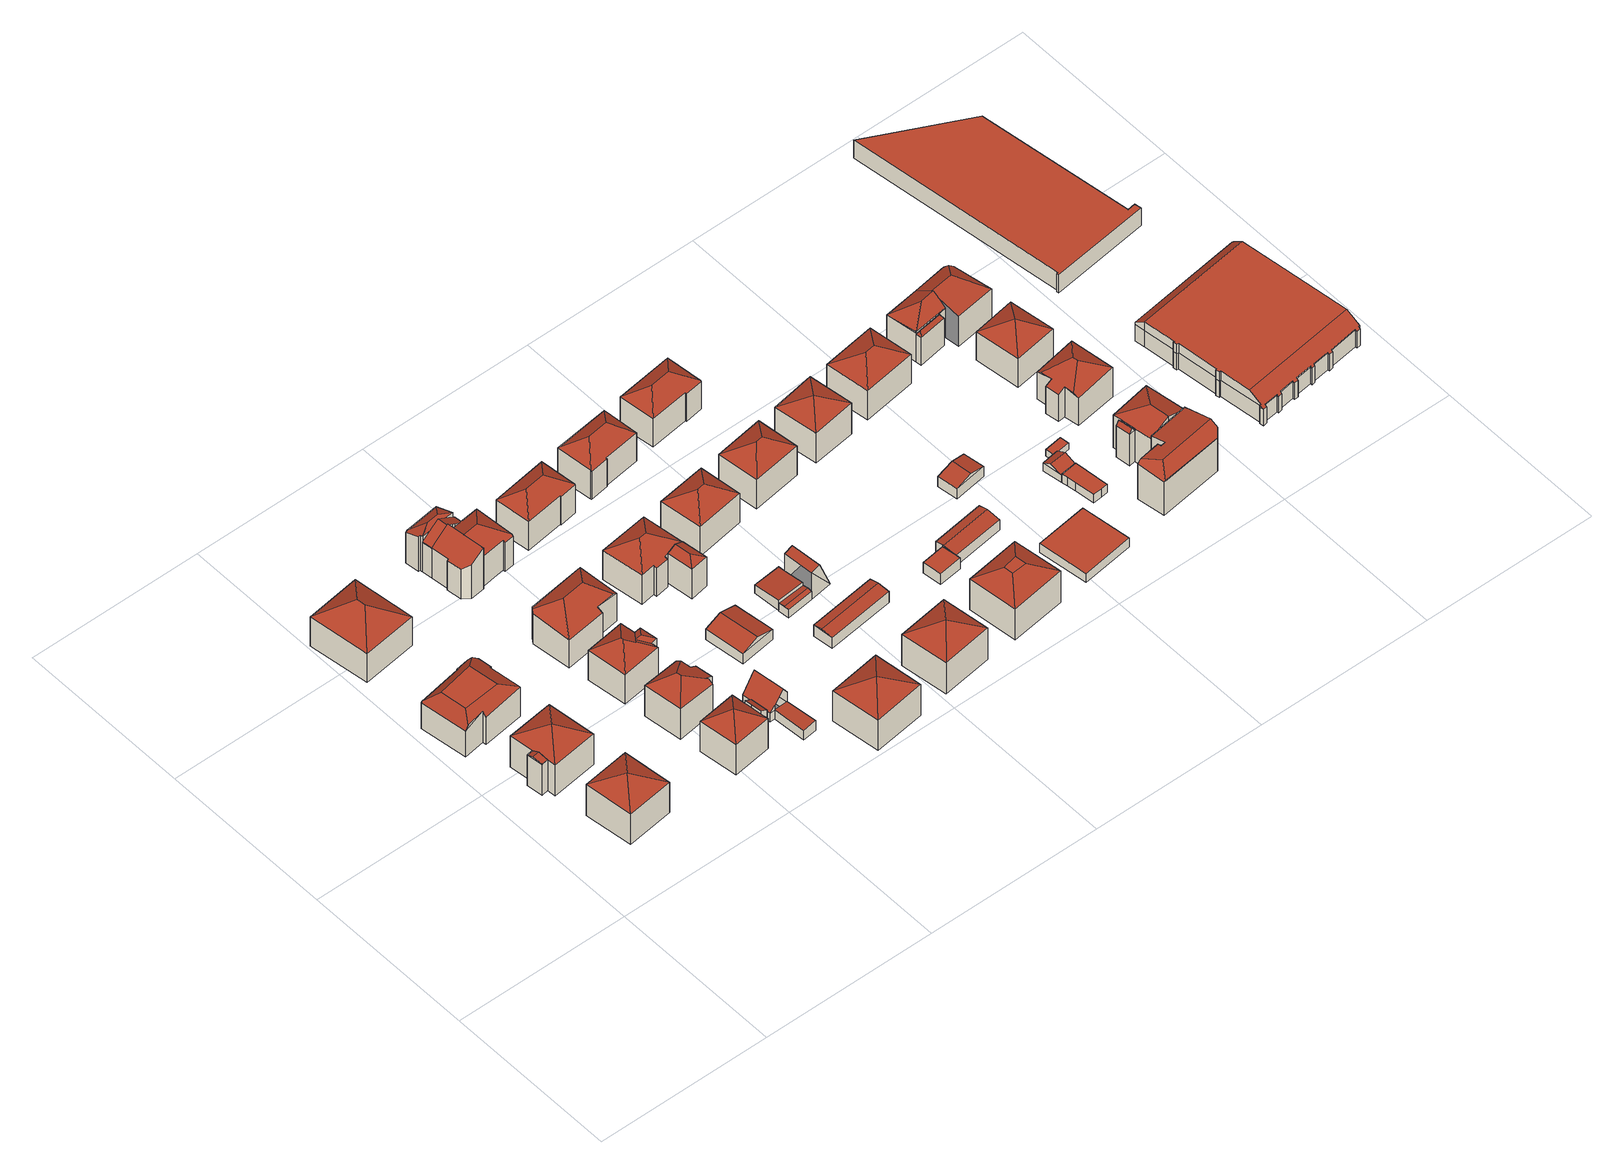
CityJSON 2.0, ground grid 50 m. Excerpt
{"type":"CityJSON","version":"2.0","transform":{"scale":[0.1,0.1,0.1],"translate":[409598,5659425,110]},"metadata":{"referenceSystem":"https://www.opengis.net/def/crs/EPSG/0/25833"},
"CityObjects":{
"building1":{"type":"Building","attributes":{"Dachtyp_tdc":"tdcTentRoof","Gemeindeschluessel":14612000,"Dachneigung":26.74,"QualitaetDacherkennung":77,"Geometrietyp2DReferenz":"3000","measuredHeight":13.71,"function":"31001_9998","roofType":"3500"},"geometry":[{"type":"Solid","lod":"2","boundaries":[[[[0,1,2,3]],[[1,4,5,2]],[[4,6,7,5]],[[0,6,8]],[[1,0,8]],[[4,1,8]],[[6,4,8]],[[7,3,2,5]],[[6,0,3,7]]]],"semantics":{"surfaces":[{"type":"WallSurface"},{"type":"RoofSurface"},{"type":"GroundSurface"}],"values":[[0,0,0,1,1,1,1,2,0]]}}]},
"building2":{"type":"Building","attributes":{"Gemeindeschluessel":14612000,"Geometrietyp2DReferenz":"3000","function":"31001_9998","roofType":"9999"},"children":["building2-1","building2-2"]},
"building2-1":{"type":"BuildingPart","attributes":{"Dachtyp_tdc":"tdcGableRoof","Dachneigung":14.19,"QualitaetDacherkennung":41,"Geometrietyp2DReferenz":"3000","measuredHeight":11.18,"roofType":"3100"},"parents":["building2"],"geometry":[{"type":"MultiSurface","lod":"2","boundaries":[[[9,10,11,12]],[[10,13,14,11]],[[9,12,15,16]],[[17,18,19,20]],[[10,19,18,13]],[[9,20,19,10]],[[16,17,20,9]],[[13,18,17,16]],[[12,11,14,15]]],"semantics":{"surfaces":[{"type":"WallSurface"},{"type":"RoofSurface"},{"type":"GroundSurface"}],"values":[0,0,0,1,1,0,0,0,2]}}]},
"building2-2":{"type":"BuildingPart","attributes":{"Dachtyp_tdc":"tdcTentRoof","Dachneigung":27.07,"QualitaetDacherkennung":81,"Geometrietyp2DReferenz":"3000","measuredHeight":13.91,"roofType":"3500"},"parents":["building2"],"geometry":[{"type":"MultiSurface","lod":"2","boundaries":[[[13,21,22,14]],[[21,23,24,22]],[[23,25,26,24]],[[25,27,28,26]],[[27,16,15,28]],[[23,21,29]],[[25,23,29]],[[27,25,29]],[[21,13,16,27,29]],[[14,22,24,26,28,15]]],"semantics":{"surfaces":[{"type":"WallSurface"},{"type":"RoofSurface"},{"type":"GroundSurface"}],"values":[0,0,0,0,0,1,1,1,1,2]}}]},
"building3":{"type":"Building","attributes":{"Dachtyp_tdc":"tdcFreeFormRoof","Gemeindeschluessel":14612000,"Dachneigung":0.162,"QualitaetDacherkennung":48,"Geometrietyp2DReferenz":"3000","measuredHeight":12.8,"function":"31001_9998","roofType":"5000"},"geometry":[{"type":"Solid","lod":"2","boundaries":[[[[30,31,32,33]],[[31,34,35,32]],[[34,36,37,35]],[[36,38,39,37]],[[38,40,41,39]],[[40,42,43,41]],[[42,44,45,43]],[[44,46,47,45]],[[46,48,49,47]],[[48,50,51,49]],[[50,30,33,51]],[[30,50,48,52,53,54,55]],[[31,55,54,56,57,36,34]],[[57,56,58,59,40,38]],[[56,54,53,58]],[[38,36,57]],[[42,40,59]],[[31,30,55]],[[48,46,52]],[[33,32,35,37,39,41,43,45,47,49,51]],[[53,52,46,44,42,59,58]]]],"semantics":{"surfaces":[{"type":"WallSurface"},{"type":"RoofSurface"},{"type":"GroundSurface"}],"values":[[0,0,0,0,0,0,0,0,0,0,0,1,1,1,1,0,0,0,0,2,1]]}}]},
"building4":{"type":"Building","attributes":{"Dachtyp_tdc":"tdcHipRoof","Gemeindeschluessel":14612000,"Dachneigung":30.36,"QualitaetDacherkennung":72,"Geometrietyp2DReferenz":"3000","measuredHeight":14.37,"function":"31001_9998","roofType":"3200"},"geometry":[{"type":"Solid","lod":"2","boundaries":[[[[60,61,62,63]],[[61,64,65,62]],[[64,66,67,65]],[[66,60,63,67]],[[64,61,68]],[[60,66,69]],[[61,60,69,68]],[[66,64,68,69]],[[63,62,65,67]]]],"semantics":{"surfaces":[{"type":"WallSurface"},{"type":"RoofSurface"},{"type":"GroundSurface"}],"values":[[0,0,0,0,1,1,1,1,2]]}}]},
"building5":{"type":"Building","attributes":{"Gemeindeschluessel":14612000,"Geometrietyp2DReferenz":"3000","function":"31001_9998","roofType":"9999"},"children":["building5-1","building5-2"]},
"building5-1":{"type":"BuildingPart","attributes":{"Dachtyp_tdc":"tdcTentRoof","Dachneigung":33.98,"QualitaetDacherkennung":80,"Geometrietyp2DReferenz":"3000","measuredHeight":13.82,"roofType":"3500"},"parents":["building5"],"geometry":[{"type":"MultiSurface","lod":"2","boundaries":[[[70,71,72,73]],[[71,74,75,72]],[[74,76,77,75]],[[76,78,79,77]],[[78,80,81,79]],[[74,71,82]],[[76,74,82]],[[78,76,82]],[[71,70,80,78,82]],[[73,72,75,77,79,81]]],"semantics":{"surfaces":[{"type":"WallSurface"},{"type":"RoofSurface"},{"type":"GroundSurface"}],"values":[0,0,0,0,0,1,1,1,1,2]}}]},
"building5-2":{"type":"BuildingPart","attributes":{"Dachtyp_tdc":"tdcPolyFlatRoof","Dachneigung":30.7,"QualitaetDacherkennung":37,"Geometrietyp2DReferenz":"3000","measuredHeight":11.22,"roofType":"2100"},"parents":["building5"],"geometry":[{"type":"MultiSurface","lod":"2","boundaries":[[[83,81,80]],[[83,84,85,81]],[[84,86,87,85]],[[86,88,70,73,87]],[[88,86,84,83]],[[81,85,87,73]]],"semantics":{"surfaces":[{"type":"WallSurface"},{"type":"RoofSurface"},{"type":"GroundSurface"}],"values":[0,0,0,0,1,2]}}]},
"building6":{"type":"Building","attributes":{"Dachtyp_tdc":"tdcFreeFormRoof","Gemeindeschluessel":14612000,"Dachneigung":29.67,"QualitaetDacherkennung":61,"Geometrietyp2DReferenz":"3000","measuredHeight":13.66,"function":"31001_9998","roofType":"5000"},"geometry":[{"type":"Solid","lod":"2","boundaries":[[[[89,90,91,92]],[[90,93,94,91]],[[93,95,96,94]],[[95,97,98,96]],[[97,99,100,98]],[[99,101,102,100]],[[101,103,104,102]],[[103,89,92,104]],[[105,106,90,89]],[[101,107,108,103]],[[108,105,89,103]],[[108,107,99,97,95,93,106,105]],[[93,90,106]],[[101,99,107]],[[92,91,94,96,98,100,102,104]]]],"semantics":{"surfaces":[{"type":"WallSurface"},{"type":"RoofSurface"},{"type":"GroundSurface"}],"values":[[0,0,0,0,0,0,0,0,1,1,1,1,0,0,2]]}}]},
"building7":{"type":"Building","attributes":{"Dachtyp_tdc":"tdcFreeFormRoof","Gemeindeschluessel":14612000,"Dachneigung":30.35,"QualitaetDacherkennung":67,"Geometrietyp2DReferenz":"3000","measuredHeight":13.18,"function":"31001_9998","roofType":"5000"},"geometry":[{"type":"Solid","lod":"2","boundaries":[[[[109,110,111,112]],[[110,113,114,111]],[[113,115,116,114]],[[115,117,118,116]],[[117,119,120,118]],[[119,121,122,120]],[[121,123,124,122]],[[123,109,112,124]],[[125,126,123,121]],[[127,125,121,119]],[[127,119,117]],[[128,126,125,127,117,115]],[[129,130,128,115,113]],[[129,113,110]],[[130,129,110,109]],[[126,128,130,109,123]],[[112,111,114,116,118,120,122,124]]]],"semantics":{"surfaces":[{"type":"WallSurface"},{"type":"RoofSurface"},{"type":"GroundSurface"}],"values":[[0,0,0,0,0,0,0,0,1,1,1,1,1,1,1,1,2]]}}]},
"building8":{"type":"Building","attributes":{"Dachtyp_tdc":"tdcFreeFormRoof","Gemeindeschluessel":14612000,"Dachneigung":30.47,"QualitaetDacherkennung":54,"Geometrietyp2DReferenz":"3000","measuredHeight":13.48,"function":"31001_9998","roofType":"5000"},"geometry":[{"type":"Solid","lod":"2","boundaries":[[[[131,132,133,134]],[[132,135,136,133]],[[135,137,138,136]],[[137,139,140,138]],[[139,141,142,140]],[[141,143,144,142]],[[143,131,134,144]],[[137,145,146,139]],[[147,131,143,148]],[[145,137,135,132,147,148]],[[145,148,143,141,146]],[[132,131,147]],[[141,139,146]],[[134,133,136,138,140,142,144]]]],"semantics":{"surfaces":[{"type":"WallSurface"},{"type":"RoofSurface"},{"type":"GroundSurface"}],"values":[[0,0,0,0,0,0,0,1,1,1,1,0,0,2]]}}]},
"building9":{"type":"Building","attributes":{"Gemeindeschluessel":14612000,"Geometrietyp2DReferenz":"3000","function":"31001_9998","roofType":"9999"},"children":["building9-1","building9-2"]},
"building9-1":{"type":"BuildingPart","attributes":{"Dachtyp_tdc":"tdcPolyFlatRoof","Dachneigung":3.62,"QualitaetDacherkennung":71,"Geometrietyp2DReferenz":"3000","measuredHeight":3.32,"roofType":"2100"},"parents":["building9"],"geometry":[{"type":"MultiSurface","lod":"2","boundaries":[[[149,150,151,152]],[[150,153,154,155,151]],[[156,149,152,157,158]],[[156,153,150,149]],[[152,151,155,157]]],"semantics":{"surfaces":[{"type":"WallSurface"},{"type":"RoofSurface"},{"type":"GroundSurface"}],"values":[0,0,0,1,2]}}]},
"building9-2":{"type":"BuildingPart","attributes":{"Dachtyp_tdc":"tdcGableRoof","Dachneigung":55.3,"QualitaetDacherkennung":4,"Geometrietyp2DReferenz":"3000","measuredHeight":8.39,"roofType":"3100"},"parents":["building9"],"geometry":[{"type":"MultiSurface","lod":"2","boundaries":[[[154,159,160,155]],[[159,161,162,160]],[[161,163,164,162]],[[163,158,157,164]],[[165,166,167,168]],[[159,169,167,166,161]],[[154,153,169,159]],[[163,165,168,156,158]],[[161,166,165,163]],[[157,155,160,162,164]]],"semantics":{"surfaces":[{"type":"WallSurface"},{"type":"RoofSurface"},{"type":"GroundSurface"}],"values":[0,0,0,0,1,1,0,0,0,2]}}]},
"building10":{"type":"Building","attributes":{"Gemeindeschluessel":14612000,"Geometrietyp2DReferenz":"3000","function":"31001_9998","roofType":"9999"},"children":["building10-1","building10-2","building10-3","building10-4"]},
"building10-1":{"type":"BuildingPart","attributes":{"Dachtyp_tdc":"tdcGableRoof","Dachneigung":34.04,"QualitaetDacherkennung":73,"Geometrietyp2DReferenz":"3000","measuredHeight":13.75,"roofType":"3100"},"parents":["building10"],"geometry":[{"type":"MultiSurface","lod":"2","boundaries":[[[170,171,172,173]],[[171,174,175,172]],[[176,177,178,179]],[[180,181,182,183,184,185]],[[171,186,187,183,182,188,189,190,174]],[[170,186,171]],[[176,180,185,177]],[[178,173,172,175,191,179]]],"semantics":{"surfaces":[{"type":"WallSurface"},{"type":"RoofSurface"},{"type":"GroundSurface"}],"values":[0,0,0,1,1,0,0,2]}}]},
"building10-2":{"type":"BuildingPart","attributes":{"Dachtyp_tdc":"tdcHipAndGableRoof","Dachneigung":33.26,"QualitaetDacherkennung":66,"Geometrietyp2DReferenz":"3000","measuredHeight":13.72,"roofType":"5000"},"parents":["building10"],"geometry":[{"type":"MultiSurface","lod":"2","boundaries":[[[192,193,194,195]],[[196,197,198,175,174]],[[197,199,200,198]],[[199,201,202,200]],[[201,203,204,202]],[[203,192,195,204]],[[199,197,205]],[[197,196,190,206,207,205]],[[207,193,192,203,201,199,205]],[[195,194,208,191,175,198,200,202,204]]],"semantics":{"surfaces":[{"type":"WallSurface"},{"type":"RoofSurface"},{"type":"GroundSurface"}],"values":[0,0,0,0,0,0,1,1,1,2]}}]},
"building10-3":{"type":"BuildingPart","attributes":{"Dachtyp_tdc":"tdcPolyFlatRoof","Dachneigung":32.92,"QualitaetDacherkennung":59,"Geometrietyp2DReferenz":"3000","measuredHeight":13.79,"roofType":"2100"},"parents":["building10"],"geometry":[{"type":"MultiSurface","lod":"2","boundaries":[[[209,210,211,212]],[[210,213,180,176,179,211]],[[214,215,216,194,193]],[[215,217,218,216]],[[217,219,220,218]],[[219,209,212,220]],[[219,217,215,214,221,188,181,213,210,209]],[[212,211,179,191,208,194,216,218,220]]],"semantics":{"surfaces":[{"type":"WallSurface"},{"type":"RoofSurface"},{"type":"GroundSurface"}],"values":[0,0,0,0,0,0,1,2]}}]},
"building10-4":{"type":"BuildingPart","attributes":{"Dachtyp_tdc":"tdcHipRoof","Dachneigung":34,"QualitaetDacherkennung":39,"Geometrietyp2DReferenz":"3000","measuredHeight":12.59,"roofType":"3200"},"parents":["building10"],"geometry":[{"type":"MultiSurface","lod":"2","boundaries":[[[222,223,224,178,177,185]],[[223,225,226,224]],[[225,227,228,226]],[[227,229,230,228]],[[229,231,232,230]],[[231,233,186,170,173,232]],[[233,231,234]],[[229,227,225,223,222,235]],[[231,229,235,234]],[[222,184,187,233,234,235]],[[173,178,224,226,228,230,232]]],"semantics":{"surfaces":[{"type":"WallSurface"},{"type":"RoofSurface"},{"type":"GroundSurface"}],"values":[0,0,0,0,0,0,1,1,1,1,2]}}]},
"building11":{"type":"Building","attributes":{"Dachtyp_tdc":"tdcTentRoof","Gemeindeschluessel":14612000,"Dachneigung":28.07,"QualitaetDacherkennung":79,"Geometrietyp2DReferenz":"3000","measuredHeight":14.06,"function":"31001_9998","roofType":"3500"},"geometry":[{"type":"Solid","lod":"2","boundaries":[[[[236,237,238,239]],[[237,240,241,238]],[[240,242,243,241]],[[242,236,239,243]],[[237,236,244]],[[240,237,244]],[[242,240,244]],[[236,242,244]],[[239,238,241,243]]]],"semantics":{"surfaces":[{"type":"WallSurface"},{"type":"RoofSurface"},{"type":"GroundSurface"}],"values":[[0,0,0,0,1,1,1,1,2]]}}]},
"building12":{"type":"Building","attributes":{"Dachtyp_tdc":"tdcGableRoof","Gemeindeschluessel":14612000,"Dachneigung":18,"QualitaetDacherkennung":91,"Geometrietyp2DReferenz":"3000","measuredHeight":5.19,"function":"31001_9998","roofType":"3100"},"geometry":[{"type":"Solid","lod":"2","boundaries":[[[[245,246,247,248]],[[246,249,250,247]],[[249,251,252,250]],[[251,245,248,252]],[[249,246,253]],[[245,251,254]],[[246,245,254,253]],[[251,249,253,254]],[[248,247,250,252]]]],"semantics":{"surfaces":[{"type":"WallSurface"},{"type":"RoofSurface"},{"type":"GroundSurface"}],"values":[[0,0,0,0,0,0,1,1,2]]}}]},
"building13":{"type":"Building","attributes":{"Gemeindeschluessel":14612000,"Geometrietyp2DReferenz":"3000","function":"31001_9998","roofType":"9999"},"children":["building13-1","building13-2"]},
"building13-1":{"type":"BuildingPart","attributes":{"Dachtyp_tdc":"tdcHipRoof","Dachneigung":28.99,"QualitaetDacherkennung":71,"Geometrietyp2DReferenz":"3000","measuredHeight":13.11,"roofType":"3200"},"parents":["building13"],"geometry":[{"type":"MultiSurface","lod":"2","boundaries":[[[255,256,257,258]],[[256,259,260,257]],[[259,261,262,260]],[[261,263,264,262]],[[263,265,266,264]],[[265,267,268,266]],[[269,270,271,272]],[[270,255,258,271]],[[267,265,273]],[[263,261,274]],[[265,263,274,273]],[[261,259,256,255,270,269,267,273,274]],[[258,257,260,262,264,266,268,272,271]]],"semantics":{"surfaces":[{"type":"WallSurface"},{"type":"RoofSurface"},{"type":"GroundSurface"}],"values":[0,0,0,0,0,0,0,0,1,1,1,1,2]}}]},
"building13-2":{"type":"BuildingPart","attributes":{"Dachtyp_tdc":"tdcHipAndGableRoof","Dachneigung":27.39,"QualitaetDacherkennung":63,"Geometrietyp2DReferenz":"3000","measuredHeight":11.21,"roofType":"5000"},"parents":["building13"],"geometry":[{"type":"MultiSurface","lod":"2","boundaries":[[[275,276,277,268,267]],[[276,278,279,277]],[[278,280,269,272,279]],[[278,276,281]],[[275,280,282]],[[276,275,282,281]],[[280,278,281,282]],[[268,277,279,272]]],"semantics":{"surfaces":[{"type":"WallSurface"},{"type":"RoofSurface"},{"type":"GroundSurface"}],"values":[0,0,0,1,0,1,1,2]}}]},
"building14":{"type":"Building","attributes":{"Dachtyp_tdc":"tdcHipRoof","Gemeindeschluessel":14612000,"Dachneigung":32.02,"QualitaetDacherkennung":71,"Geometrietyp2DReferenz":"3000","measuredHeight":12.88,"function":"31001_9998","roofType":"3200"},"geometry":[{"type":"Solid","lod":"2","boundaries":[[[[283,284,285,286]],[[284,287,288,285]],[[287,289,290,288]],[[289,291,292,290]],[[291,293,294,292]],[[293,295,296,294]],[[295,283,286,296]],[[291,289,297]],[[287,284,298]],[[289,287,298,297]],[[284,283,295,293,291,297,298]],[[286,285,288,290,292,294,296]]]],"semantics":{"surfaces":[{"type":"WallSurface"},{"type":"RoofSurface"},{"type":"GroundSurface"}],"values":[[0,0,0,0,0,0,0,1,1,1,1,2]]}}]},
"building15":{"type":"Building","attributes":{"Dachtyp_tdc":"tdcPolyFlatRoof","Gemeindeschluessel":14612000,"Dachneigung":4.38,"QualitaetDacherkennung":88,"Geometrietyp2DReferenz":"3000","measuredHeight":3.41,"function":"31001_9998","roofType":"2100"},"geometry":[{"type":"Solid","lod":"2","boundaries":[[[[299,300,301,302]],[[300,303,304,301]],[[303,305,306,304]],[[305,307,308,306]],[[307,299,302,308]],[[307,305,303,300,299]],[[302,301,304,306,308]]]],"semantics":{"surfaces":[{"type":"WallSurface"},{"type":"RoofSurface"},{"type":"GroundSurface"}],"values":[[0,0,0,0,0,1,2]]}}]},
"building16":{"type":"Building","attributes":{"Dachtyp_tdc":"tdcGableRoof","Gemeindeschluessel":14612000,"Dachneigung":10.79,"QualitaetDacherkennung":90,"Geometrietyp2DReferenz":"3000","measuredHeight":4.23,"function":"31001_9998","roofType":"3100"},"geometry":[{"type":"Solid","lod":"2","boundaries":[[[[309,310,311,312]],[[310,313,314,311]],[[313,315,316,314]],[[315,309,312,316]],[[313,310,317]],[[309,315,318]],[[310,309,318,317]],[[315,313,317,318]],[[312,311,314,316]]]],"semantics":{"surfaces":[{"type":"WallSurface"},{"type":"RoofSurface"},{"type":"GroundSurface"}],"values":[[0,0,0,0,0,0,1,1,2]]}}]},
"building17":{"type":"Building","attributes":{"Dachtyp_tdc":"tdcTentRoof","Gemeindeschluessel":14612000,"Dachneigung":26.27,"QualitaetDacherkennung":79,"Geometrietyp2DReferenz":"3000","measuredHeight":14.09,"function":"31001_9998","roofType":"3500"},"geometry":[{"type":"Solid","lod":"2","boundaries":[[[[319,320,321,322]],[[320,323,324,321]],[[323,325,326,324]],[[325,319,322,326]],[[320,319,327]],[[323,320,327]],[[325,323,327]],[[319,325,327]],[[322,321,324,326]]]],"semantics":{"surfaces":[{"type":"WallSurface"},{"type":"RoofSurface"},{"type":"GroundSurface"}],"values":[[0,0,0,0,1,1,1,1,2]]}}]},
"building18":{"type":"Building","attributes":{"Gemeindeschluessel":14612000,"Geometrietyp2DReferenz":"3000","function":"31001_9998","roofType":"9999"},"children":["building18-1","building18-2"]},
"building18-1":{"type":"BuildingPart","attributes":{"Dachtyp_tdc":"tdcGableRoof","Dachneigung":11.52,"QualitaetDacherkennung":41,"Geometrietyp2DReferenz":"3000","measuredHeight":3,"roofType":"3100"},"parents":["building18"],"geometry":[{"type":"MultiSurface","lod":"2","boundaries":[[[328,329,330,331]],[[329,332,333,330]],[[332,334,335,333]],[[332,329,336]],[[328,334,337]],[[329,328,337,336]],[[334,332,336,337]],[[331,330,333,335]]],"semantics":{"surfaces":[{"type":"WallSurface"},{"type":"RoofSurface"},{"type":"GroundSurface"}],"values":[0,0,0,0,0,1,1,2]}}]},
"building18-2":{"type":"BuildingPart","attributes":{"Dachtyp_tdc":"tdcGableRoof","Dachneigung":68.37,"QualitaetDacherkennung":12,"Geometrietyp2DReferenz":"3000","measuredHeight":9.46,"roofType":"3100"},"parents":["building18"],"geometry":[{"type":"MultiSurface","lod":"2","boundaries":[[[338,339,340,341]],[[339,342,343,340]],[[342,344,328,331,343]],[[339,338,345]],[[344,342,346]],[[338,344,346,345]],[[342,339,345,346]],[[331,335,341,340,343]]],"semantics":{"surfaces":[{"type":"WallSurface"},{"type":"RoofSurface"},{"type":"GroundSurface"}],"values":[0,0,0,0,0,1,1,2]}}]},
"building19":{"type":"Building","attributes":{"Dachtyp_tdc":"tdcHipRoof","Gemeindeschluessel":14612000,"Dachneigung":31.12,"QualitaetDacherkennung":69,"Geometrietyp2DReferenz":"3000","measuredHeight":13.47,"function":"31001_9998","roofType":"3200"},"geometry":[{"type":"Solid","lod":"2","boundaries":[[[[347,348,349,350]],[[348,351,352,349]],[[351,353,354,352]],[[353,347,350,354]],[[351,348,355]],[[347,353,356]],[[348,347,356,355]],[[353,351,355,356]],[[350,349,352,354]]]],"semantics":{"surfaces":[{"type":"WallSurface"},{"type":"RoofSurface"},{"type":"GroundSurface"}],"values":[[0,0,0,0,1,1,1,1,2]]}}]},
"building20":{"type":"Building","attributes":{"Dachtyp_tdc":"tdcHipRoof","Gemeindeschluessel":14612000,"Dachneigung":33.76,"QualitaetDacherkennung":71,"Geometrietyp2DReferenz":"3000","measuredHeight":12.94,"function":"31001_9998","roofType":"3200"},"geometry":[{"type":"Solid","lod":"2","boundaries":[[[[357,358,359,360]],[[358,361,362,359]],[[361,363,364,362]],[[363,365,366,364]],[[365,367,368,366]],[[367,369,370,368]],[[369,357,360,370]],[[361,358,371]],[[365,363,372]],[[358,357,369,367,365,372,371]],[[363,361,371,372]],[[360,359,362,364,366,368,370]]]],"semantics":{"surfaces":[{"type":"WallSurface"},{"type":"RoofSurface"},{"type":"GroundSurface"}],"values":[[0,0,0,0,0,0,0,1,1,1,1,2]]}}]},
"building21":{"type":"Building","attributes":{"Dachtyp_tdc":"tdcCutTentRoof","Gemeindeschluessel":14612000,"Dachneigung":25.73,"QualitaetDacherkennung":70,"Geometrietyp2DReferenz":"3000","measuredHeight":13.37,"function":"31001_9998","roofType":"9999"},"geometry":[{"type":"Solid","lod":"2","boundaries":[[[[373,374,375,376]],[[374,377,378,375]],[[377,379,380,378]],[[379,373,376,380]],[[374,373,381,382]],[[377,374,382,383]],[[379,377,383,384]],[[373,379,384,381]],[[384,383,382,381]],[[376,375,378,380]]]],"semantics":{"surfaces":[{"type":"WallSurface"},{"type":"RoofSurface"},{"type":"GroundSurface"}],"values":[[0,0,0,0,1,1,1,1,1,2]]}}]},
"building22":{"type":"Building","attributes":{"Dachtyp_tdc":"tdcPolyFlatRoof","Gemeindeschluessel":14612000,"Dachneigung":0,"QualitaetDacherkennung":75,"Geometrietyp2DReferenz":"3000","measuredHeight":3.63,"function":"31001_9998","roofType":"1000"},"geometry":[{"type":"Solid","lod":"2","boundaries":[[[[385,386,387,388]],[[386,389,390,387]],[[389,391,392,390]],[[391,393,394,392]],[[393,385,388,394]],[[393,391,389,386,385]],[[388,387,390,392,394]]]],"semantics":{"surfaces":[{"type":"WallSurface"},{"type":"RoofSurface"},{"type":"GroundSurface"}],"values":[[0,0,0,0,0,1,2]]}}]},
"building23":{"type":"Building","attributes":{"Dachtyp_tdc":"tdcHipRoof","Gemeindeschluessel":14612000,"Dachneigung":29.25,"QualitaetDacherkennung":72,"Geometrietyp2DReferenz":"3000","measuredHeight":13.23,"function":"31001_9998","roofType":"3200"},"geometry":[{"type":"Solid","lod":"2","boundaries":[[[[395,396,397,398]],[[396,399,400,397]],[[399,401,402,400]],[[401,395,398,402]],[[399,396,403]],[[395,401,404]],[[396,395,404,403]],[[401,399,403,404]],[[398,397,400,402]]]],"semantics":{"surfaces":[{"type":"WallSurface"},{"type":"RoofSurface"},{"type":"GroundSurface"}],"values":[[0,0,0,0,1,1,1,1,2]]}}]},
"building24":{"type":"Building","attributes":{"Dachtyp_tdc":"tdcHipRoof","Gemeindeschluessel":14612000,"Dachneigung":32.19,"QualitaetDacherkennung":64,"Geometrietyp2DReferenz":"3000","measuredHeight":12.71,"function":"31001_9998","roofType":"3200"},"geometry":[{"type":"Solid","lod":"2","boundaries":[[[[405,406,407,408]],[[406,409,410,407]],[[409,411,412,410]],[[411,413,414,412]],[[413,415,416,414]],[[415,417,418,416]],[[417,405,408,418]],[[413,411,419]],[[409,406,420]],[[411,409,420,419]],[[406,405,417,415,413,419,420]],[[408,407,410,412,414,416,418]]]],"semantics":{"surfaces":[{"type":"WallSurface"},{"type":"RoofSurface"},{"type":"GroundSurface"}],"values":[[0,0,0,0,0,0,0,1,1,1,1,2]]}}]},
"building25":{"type":"Building","attributes":{"Dachtyp_tdc":"tdcFreeFormRoof","Gemeindeschluessel":14612000,"Dachneigung":12.28,"QualitaetDacherkennung":65,"Geometrietyp2DReferenz":"3000","measuredHeight":4.21,"function":"31001_9998","roofType":"5000"},"geometry":[{"type":"Solid","lod":"2","boundaries":[[[[421,422,387,390]],[[422,423,424,387]],[[423,425,426,424]],[[425,427,428,426]],[[427,421,390,428]],[[429,430,425,423,422]],[[421,427,430,429]],[[422,421,429]],[[427,425,430]],[[390,387,424,426,428]]]],"semantics":{"surfaces":[{"type":"WallSurface"},{"type":"RoofSurface"},{"type":"GroundSurface"}],"values":[[0,0,0,0,0,1,1,0,0,2]]}}]},
"building26":{"type":"Building","attributes":{"Dachtyp_tdc":"tdcTentRoof","Gemeindeschluessel":14612000,"Dachneigung":28.97,"QualitaetDacherkennung":66,"Geometrietyp2DReferenz":"3000","measuredHeight":13.25,"function":"31001_9998","roofType":"3500"},"geometry":[{"type":"Solid","lod":"2","boundaries":[[[[431,432,433,434]],[[432,435,436,433]],[[435,437,438,436]],[[437,431,434,438]],[[432,431,439]],[[435,432,439]],[[437,435,439]],[[431,437,439]],[[434,433,436,438]]]],"semantics":{"surfaces":[{"type":"WallSurface"},{"type":"RoofSurface"},{"type":"GroundSurface"}],"values":[[0,0,0,0,1,1,1,1,2]]}}]},
"building27":{"type":"Building","attributes":{"Dachtyp_tdc":"tdcPolyFlatRoof","Gemeindeschluessel":14612000,"Dachneigung":0,"QualitaetDacherkennung":91,"Geometrietyp2DReferenz":"3000","measuredHeight":3,"function":"31001_9998","roofType":"1000"},"geometry":[{"type":"Solid","lod":"2","boundaries":[[[[440,441,442,443]],[[441,444,445,442]],[[444,446,447,445]],[[446,440,443,447]],[[446,444,441,440]],[[443,442,445,447]]]],"semantics":{"surfaces":[{"type":"WallSurface"},{"type":"RoofSurface"},{"type":"GroundSurface"}],"values":[[0,0,0,0,1,2]]}}]},
"building28":{"type":"Building","attributes":{"Dachtyp_tdc":"tdcGableRoof","Gemeindeschluessel":14612000,"Dachneigung":13.58,"QualitaetDacherkennung":87,"Geometrietyp2DReferenz":"3000","measuredHeight":4.54,"function":"31001_9998","roofType":"3100"},"geometry":[{"type":"Solid","lod":"2","boundaries":[[[[448,449,450,451]],[[449,452,453,450]],[[452,454,455,453]],[[454,448,451,455]],[[452,449,456]],[[448,454,457]],[[449,448,457,456]],[[454,452,456,457]],[[451,450,453,455]]]],"semantics":{"surfaces":[{"type":"WallSurface"},{"type":"RoofSurface"},{"type":"GroundSurface"}],"values":[[0,0,0,0,0,0,1,1,2]]}}]},
"building29":{"type":"Building","attributes":{"Dachtyp_tdc":"tdcHipRoof","Gemeindeschluessel":14612000,"Dachneigung":26.56,"QualitaetDacherkennung":75,"Geometrietyp2DReferenz":"3000","measuredHeight":12.94,"function":"31001_9998","roofType":"3200"},"geometry":[{"type":"Solid","lod":"2","boundaries":[[[[458,459,460,461]],[[459,462,463,460]],[[462,464,465,463]],[[464,458,461,465]],[[462,459,466]],[[458,464,467]],[[459,458,467,466]],[[464,462,466,467]],[[461,460,463,465]]]],"semantics":{"surfaces":[{"type":"WallSurface"},{"type":"RoofSurface"},{"type":"GroundSurface"}],"values":[[0,0,0,0,1,1,1,1,2]]}}]},
"building30":{"type":"Building","attributes":{"Dachtyp_tdc":"tdcPolyFlatRoof","Gemeindeschluessel":14612000,"Dachneigung":0,"QualitaetDacherkennung":49,"Geometrietyp2DReferenz":"3000","measuredHeight":2.85,"function":"31001_9998","roofType":"1000"},"geometry":[{"type":"Solid","lod":"2","boundaries":[[[[468,469,470,471]],[[469,472,473,470]],[[472,474,475,473]],[[474,476,477,475]],[[476,478,479,477]],[[478,480,481,479]],[[480,468,471,481]],[[480,478,476,474,472,469,468]],[[471,470,473,475,477,479,481]]]],"semantics":{"surfaces":[{"type":"WallSurface"},{"type":"RoofSurface"},{"type":"GroundSurface"}],"values":[[0,0,0,0,0,0,0,1,2]]}}]},
"building31":{"type":"Building","attributes":{"Dachtyp_tdc":"tdcFreeFormRoof","Gemeindeschluessel":14612000,"Dachneigung":26.36,"QualitaetDacherkennung":85,"Geometrietyp2DReferenz":"3000","measuredHeight":3.93,"function":"31001_9998","roofType":"5000"},"geometry":[{"type":"Solid","lod":"2","boundaries":[[[[482,483,484,475]],[[483,485,486,484]],[[485,487,488,486]],[[487,489,477,488]],[[489,482,475,477]],[[490,487,485,483,491]],[[482,489,490,491]],[[483,482,491]],[[489,487,490]],[[475,484,486,488,477]]]],"semantics":{"surfaces":[{"type":"WallSurface"},{"type":"RoofSurface"},{"type":"GroundSurface"}],"values":[[0,0,0,0,0,1,1,0,0,2]]}}]},
"building32":{"type":"Building","attributes":{"Dachtyp_tdc":"tdcPolyFlatRoof","Gemeindeschluessel":14612000,"Dachneigung":0,"QualitaetDacherkennung":76,"Geometrietyp2DReferenz":"3000","measuredHeight":2.05,"function":"31001_9998","roofType":"1000"},"geometry":[{"type":"Solid","lod":"2","boundaries":[[[[492,493,494,495]],[[493,496,497,494]],[[496,498,499,497]],[[498,500,501,499]],[[500,492,495,501]],[[500,498,496,493,492]],[[495,494,497,499,501]]]],"semantics":{"surfaces":[{"type":"WallSurface"},{"type":"RoofSurface"},{"type":"GroundSurface"}],"values":[[0,0,0,0,0,1,2]]}}]},
"building33":{"type":"Building","attributes":{"Dachtyp_tdc":"tdcFreeFormRoof","Gemeindeschluessel":14612000,"Dachneigung":10.75,"QualitaetDacherkennung":34,"Geometrietyp2DReferenz":"3000","measuredHeight":13.48,"function":"31001_9998","roofType":"5000"},"geometry":[{"type":"Solid","lod":"2","boundaries":[[[[502,503,504,505]],[[503,506,507,504]],[[506,508,509,507]],[[508,510,511,509]],[[510,512,513,511]],[[512,514,515,513]],[[514,516,517,515]],[[516,518,519,517]],[[518,502,505,519]],[[520,521,522,502,518]],[[516,514,523,521,520]],[[512,510,508,506,503,522,521,523]],[[503,502,522]],[[518,516,520]],[[514,512,523]],[[505,504,507,509,511,513,515,517,519]]]],"semantics":{"surfaces":[{"type":"WallSurface"},{"type":"RoofSurface"},{"type":"GroundSurface"}],"values":[[0,0,0,0,0,0,0,0,0,1,1,1,0,0,0,2]]}}]},
"building34":{"type":"Building","attributes":{"Gemeindeschluessel":14612000,"Geometrietyp2DReferenz":"3000","function":"31001_9998","roofType":"9999"},"children":["building34-1","building34-2"]},
"building34-1":{"type":"BuildingPart","attributes":{"Dachtyp_tdc":"tdcHipAndGableRoof","Dachneigung":24.32,"QualitaetDacherkennung":78,"Geometrietyp2DReferenz":"3000","measuredHeight":13.76,"roofType":"5000"},"parents":["building34"],"geometry":[{"type":"MultiSurface","lod":"2","boundaries":[[[524,525,526,527,511]],[[528,529,530,531,532]],[[529,533,534,530]],[[533,535,536,534]],[[535,537,513,536]],[[537,538,539,513]],[[538,524,511,539]],[[535,533,540]],[[533,529,528,541,525,524,538,540]],[[538,537,535,540]],[[511,527,542,531,530,534,536,513,539]]],"semantics":{"surfaces":[{"type":"WallSurface"},{"type":"RoofSurface"},{"type":"GroundSurface"}],"values":[0,0,0,0,0,0,0,1,1,1,2]}}]},
"building34-2":{"type":"BuildingPart","attributes":{"Dachtyp_tdc":"tdcFreeFormRoof","Dachneigung":54.7,"QualitaetDacherkennung":34,"Geometrietyp2DReferenz":"3000","measuredHeight":11.93,"roofType":"5000"},"parents":["building34"],"geometry":[{"type":"MultiSurface","lod":"2","boundaries":[[[526,543,544,527]],[[543,545,546,544]],[[545,532,531,546]],[[547,545,543,548]],[[548,549,550,532,547]],[[526,549,548,543]],[[550,549,526]],[[545,547,532]],[[542,527,544,546,531]]],"semantics":{"surfaces":[{"type":"WallSurface"},{"type":"RoofSurface"},{"type":"GroundSurface"}],"values":[0,0,0,1,1,0,0,0,2]}}]},
"building35":{"type":"Building","attributes":{"Dachtyp_tdc":"tdcFreeFormRoof","Gemeindeschluessel":14612000,"Dachneigung":25.31,"QualitaetDacherkennung":59,"Geometrietyp2DReferenz":"3000","measuredHeight":12.96,"function":"31001_9998","roofType":"5000"},"geometry":[{"type":"Solid","lod":"2","boundaries":[[[[551,552,553,554]],[[552,555,556,553]],[[555,557,558,556]],[[557,559,560,558]],[[559,561,562,560]],[[561,563,564,562]],[[563,565,566,564]],[[565,551,554,566]],[[561,559,567,568]],[[569,570,557,555]],[[567,559,557,570]],[[563,568,567,570,569,552,551,565]],[[563,561,568]],[[555,552,569]],[[554,553,556,558,560,562,564,566]]]],"semantics":{"surfaces":[{"type":"WallSurface"},{"type":"RoofSurface"},{"type":"GroundSurface"}],"values":[[0,0,0,0,0,0,0,0,1,1,1,1,0,0,2]]}}]},
"building36":{"type":"Building","attributes":{"Gemeindeschluessel":14612000,"Geometrietyp2DReferenz":"3000","function":"31001_9998","roofType":"9999"},"children":["building36-1","building36-2","building36-3"]},
"building36-1":{"type":"BuildingPart","attributes":{"Dachtyp_tdc":"tdcFreeFormRoof","Dachneigung":61.54,"QualitaetDacherkennung":19,"Geometrietyp2DReferenz":"3000","measuredHeight":10.68,"roofType":"5000"},"parents":["building36"],"geometry":[{"type":"MultiSurface","lod":"2","boundaries":[[[571,572,573,574]],[[572,575,576,573]],[[575,577,578,576]],[[579,577,575]],[[580,579,575,572]],[[580,572,571]],[[579,580,571,577]],[[574,573,576,578]]],"semantics":{"surfaces":[{"type":"WallSurface"},{"type":"RoofSurface"},{"type":"GroundSurface"}],"values":[0,0,0,1,1,1,1,2]}}]},
"building36-2":{"type":"BuildingPart","attributes":{"Dachtyp_tdc":"tdcFreeFormRoof","Dachneigung":16.4,"QualitaetDacherkennung":46,"Geometrietyp2DReferenz":"3000","measuredHeight":12.58,"roofType":"5000"},"parents":["building36"],"geometry":[{"type":"MultiSurface","lod":"2","boundaries":[[[581,582,583,584]],[[581,585,586,582]],[[585,587,588,586]],[[587,589,590,588]],[[587,585,591,592]],[[592,591,581,584,593,594]],[[589,587,592,594,595]],[[585,581,591]],[[583,582,586,588,590,596]]],"semantics":{"surfaces":[{"type":"WallSurface"},{"type":"RoofSurface"},{"type":"GroundSurface"}],"values":[0,0,0,0,1,1,1,0,2]}}]},
"building36-3":{"type":"BuildingPart","attributes":{"Dachtyp_tdc":"tdcHipAndGableRoof","Dachneigung":33.84,"QualitaetDacherkennung":55,"Geometrietyp2DReferenz":"3000","measuredHeight":13.22,"roofType":"5000"},"parents":["building36"],"geometry":[{"type":"MultiSurface","lod":"2","boundaries":[[[597,598,599,578,577]],[[598,584,583,599]],[[600,601,571,574,596]],[[598,602,603]],[[602,604,605,595,606,603]],[[584,598,603,606,593,607]],[[600,608,605,604,601]],[[601,604,602,597]],[[597,602,598]],[[574,578,599,583,596]]],"semantics":{"surfaces":[{"type":"WallSurface"},{"type":"RoofSurface"},{"type":"GroundSurface"}],"values":[0,0,0,1,1,1,0,0,0,2]}}]},
"building37":{"type":"Building","attributes":{"Dachtyp_tdc":"tdcTentRoof","Gemeindeschluessel":14612000,"Dachneigung":32.2,"QualitaetDacherkennung":67,"Geometrietyp2DReferenz":"3000","measuredHeight":13.35,"function":"31001_9998","roofType":"3500"},"geometry":[{"type":"Solid","lod":"2","boundaries":[[[[609,610,611,612]],[[610,613,614,611]],[[613,615,616,614]],[[615,609,612,616]],[[610,609,617]],[[613,610,617]],[[615,613,617]],[[609,615,617]],[[612,611,614,616]]]],"semantics":{"surfaces":[{"type":"WallSurface"},{"type":"RoofSurface"},{"type":"GroundSurface"}],"values":[[0,0,0,0,1,1,1,1,2]]}}]},
"building38":{"type":"Building","attributes":{"name":"Straßenbahnhof Mickten","Dachtyp_tdc":"tdcFreeFormRoof","Gemeindeschluessel":14612000,"Dachneigung":0.126,"QualitaetDacherkennung":39,"Geometrietyp2DReferenz":"3000","measuredHeight":8.63,"function":"31001_2052","roofType":"5000"},"geometry":[{"type":"Solid","lod":"2","boundaries":[[[[618,619,620,621]],[[619,622,623,620]],[[622,624,625,623]],[[624,626,627,625]],[[626,628,629,627]],[[628,630,631,629]],[[630,632,633,631]],[[632,634,635,633]],[[634,636,637,635]],[[636,638,639,637]],[[638,640,641,639]],[[640,642,643,641]],[[642,644,645,643]],[[644,646,647,645]],[[646,648,649,647]],[[648,650,651,649]],[[650,652,653,651]],[[652,654,655,653]],[[654,656,657,655]],[[656,658,659,657]],[[658,660,661,659]],[[660,662,663,661]],[[662,664,665,663]],[[664,666,667,665]],[[666,668,669,667]],[[668,670,671,669]],[[670,672,673,671]],[[672,674,675,673]],[[674,676,677,675]],[[676,678,679,677]],[[678,680,681,679]],[[680,682,683,681]],[[684,646,644,685,686,638,636,687,688,630,628,689,690,622,619,691,692,693,694,695,696,697,698,699,700,654,652,701]],[[702,703,704,705,706,707]],[[708,709,710,711,698,697,702,707,712,713,714,715]],[[668,715,714,670]],[[666,708,715,668]],[[670,714,713,672]],[[672,713,712,674]],[[674,712,707,676]],[[660,711,710,662]],[[658,699,698,711,660]],[[662,710,709,664]],[[664,709,708,666]],[[682,716,717,683]],[[716,718,719,717]],[[718,720,721,719]],[[720,722,723,721]],[[722,724,725,723]],[[724,694,726,725]],[[694,693,727,726]],[[693,728,729,727]],[[728,618,621,729]],[[682,704,703,716]],[[676,707,706,678]],[[678,706,705,680]],[[680,705,704,682]],[[716,703,702,718]],[[718,702,697,720]],[[650,701,652]],[[720,697,696,722]],[[648,684,701,650]],[[656,700,699,658]],[[654,700,656]],[[722,696,695,724]],[[724,695,694]],[[693,692,728]],[[728,692,691,618]],[[618,691,619]],[[622,690,624]],[[624,690,689,626]],[[626,689,628]],[[630,688,632]],[[632,688,687,634]],[[634,687,636]],[[638,686,640]],[[640,686,685,642]],[[642,685,644]],[[646,684,648]],[[683,717,719,721,723,725,726,727,729,621,620,623,625,627,629,631,633,635,637,639,641,643,645,647,649,651,653,655,657,659,661,663,665,667,669,671,673,675,677,679,681]]]],"semantics":{"surfaces":[{"type":"WallSurface"},{"type":"RoofSurface"},{"type":"GroundSurface"}],"values":[[0,0,0,0,0,0,0,0,0,0,0,0,0,0,0,0,0,0,0,0,0,0,0,0,0,0,0,0,0,0,0,0,1,1,1,0,0,0,0,0,0,0,0,0,0,0,0,0,0,0,0,0,0,0,0,0,0,0,0,0,0,0,0,0,0,0,0,0,0,0,0,0,0,0,0,0,0,0,0,2]]}}]},
"building39":{"type":"Building","attributes":{"name":"Straßenbahnhof Mickten","Dachtyp_tdc":"tdcPolyFlatRoof","Gemeindeschluessel":14612000,"Dachneigung":0,"QualitaetDacherkennung":54,"Geometrietyp2DReferenz":"3000","measuredHeight":6.09,"function":"31001_2052","roofType":"1000"},"geometry":[{"type":"Solid","lod":"2","boundaries":[[[[730,731,732,733]],[[731,734,735,732]],[[734,736,737,735]],[[736,738,739,737]],[[738,740,741,739]],[[740,742,743,741]],[[742,744,745,743]],[[744,730,733,745]],[[744,742,740,738,736,734,731,730]],[[733,732,735,737,739,741,743,745]]]],"semantics":{"surfaces":[{"type":"WallSurface"},{"type":"RoofSurface"},{"type":"GroundSurface"}],"values":[[0,0,0,0,0,0,0,0,1,2]]}}]}
},
"vertices":[
[271,311,112],[289,176,109],[289,176,8],[271,311,8],[156,158,109],[156,158,8],[138,294,112],[138,294,8],[213,237,145],
[103,408,110],[97,453,110],[97,453,7],[103,408,7],[115,456,110],[115,456,7],[122,411,7],[122,411,110],[122,411,111],[118,438,118],[99,435,118],[103,408,111],
[106,523,111],[106,523,7],[238,540,111],[238,540,7],[256,404,109],[256,404,7],[125,387,109],[125,387,7],[181,465,146],
[213,719,108],[226,627,105],[226,627,8],[213,719,8],[110,612,98],[110,612,8],[108,622,112],[108,622,8],[48,613,94],[48,613,8],[29,747,94],[29,747,8],[154,764,105],[154,764,8],[154,767,102],[154,767,8],[192,773,104],[192,773,8],[213,758,105],[213,758,8],[218,720,105],[218,720,8],[201,767,111],[164,733,136],[176,648,136],[225,630,108],[70,638,136],[56,614,108],[60,712,136],[31,747,97],
[160,1131,105],[183,957,105],[183,957,8],[160,1131,8],[29,937,105],[29,937,8],[5,1109,105],[5,1109,8],[97,1023,152],[94,1047,152],
[588,200,109],[591,180,109],[591,180,8],[588,200,8],[482,165,109],[482,165,8],[467,275,109],[467,275,8],[577,289,109],[577,289,8],[582,249,109],[582,249,8],[529,228,146],
[582,249,120],[601,251,109],[601,251,8],[607,202,109],[607,202,8],[588,200,120],
[444,443,109],[554,459,102],[554,459,6],[444,443,6],[560,417,111],[560,417,6],[578,419,100],[578,419,6],[585,369,100],[585,369,6],[566,367,111],[566,367,6],[569,348,102],[569,348,6],[459,333,109],[459,333,6],[505,401,143],[556,446,111],[567,361,111],[507,388,143],
[434,500,106],[419,613,106],[419,613,7],[434,500,7],[531,628,106],[531,628,7],[537,586,106],[537,586,7],[556,589,106],[556,589,7],[563,538,106],[563,538,7],[544,535,106],[544,535,7],[547,515,106],[547,515,7],[515,557,121],[507,546,127],[534,560,121],[506,546,127],[482,570,139],[483,563,139],
[589,709,101],[523,700,108],[523,700,7],[589,709,7],[525,685,99],[525,685,7],[411,670,99],[411,670,7],[397,780,108],[397,780,7],[409,797,109],[409,797,7],[573,820,109],[573,820,7],[460,748,142],[403,789,113],[578,707,108],[527,758,142],
[712,152,40],[671,148,37],[671,148,7],[712,152,7],[663,240,38],[663,240,36],[663,240,7],[701,240,40],[701,240,7],[701,240,36],
[650,240,36],[650,240,7],[639,325,36],[639,325,7],[690,330,36],[690,330,7],[690,330,71],[677,329,91],[689,240,91],[701,240,72],[663,240,54],
[453,1129,106],[460,1130,106],[460,1130,7],[453,1129,7],[463,1104,106],[463,1104,7],[355,1089,106],[352,1116,106],[352,1116,7],[355,1089,7],[355,1089,108],[367,1091,116],[407,1096,144],[404,1123,144],[379,1120,127],[352,1116,108],[453,1129,111],[429,1126,127],[408,1096,143],[410,1096,142],[451,1102,114],[410,1096,7],
[496,1000,107],[422,991,107],[422,991,7],[496,1000,7],[463,1104,114],[510,1110,114],[510,1110,7],[524,1003,107],[524,1003,7],[524,998,103],[524,998,7],[496,994,103],[496,994,7],[462,1052,144],[410,1096,114],[416,1046,144],[416,1046,7],
[357,1037,106],[361,1038,109],[361,1038,7],[357,1037,7],[355,1089,109],[422,991,145],[423,985,145],[423,985,7],[383,981,119],[383,981,7],[364,995,107],[364,995,7],[410,1096,145],
[352,1116,127],[351,1124,125],[351,1124,7],[347,1124,123],[347,1124,7],[341,1164,110],[341,1164,7],[346,1165,111],[346,1165,7],[446,1178,111],[446,1178,7],[453,1129,127],[419,1142,133],[386,1138,133],
[906,167,112],[924,30,112],[924,30,8],[906,167,8],[778,10,110],[778,10,8],[759,148,110],[759,148,8],[842,89,148],
[720,416,44],[705,531,44],[705,531,9],[720,416,9],[805,544,44],[805,544,9],[821,430,44],[821,430,9],[754,537,61],[769,423,61],
[748,715,99],[710,709,99],[710,709,6],[748,715,6],[709,718,104],[709,718,6],[668,712,104],[668,712,6],[651,830,104],[651,830,6],[791,849,103],[791,849,6],[807,731,103],[807,731,6],[756,724,104],[746,722,104],[746,722,6],[756,724,6],[742,783,137],[720,780,137],
[807,731,104],[818,658,104],[818,658,6],[766,650,105],[766,650,6],[756,724,105],[787,681,118],[781,727,118],
[690,1025,101],[582,1010,101],[582,1010,5],[690,1025,5],[568,1109,105],[568,1109,5],[725,1131,105],[725,1131,5],[739,1032,101],[739,1032,5],[739,1029,99],[739,1029,5],[690,1022,99],[690,1022,5],[683,1077,134],[625,1069,134],
[884,567,38],[963,574,38],[963,574,10],[884,567,10],[964,554,39],[964,554,10],[969,496,44],[969,496,10],[890,490,44],[890,490,10],
[900,378,46],[1092,402,46],[1092,402,8],[900,378,8],[1100,345,44],[1100,345,8],[907,321,44],[907,321,8],[1095,377,51],[903,353,51],
[1013,44,110],[995,178,110],[995,178,6],[1013,44,6],[1138,197,112],[1138,197,6],[1156,63,112],[1156,63,6],[1078,121,147],
[971,468,36],[893,457,36],[893,457,9],[971,468,9],[890,490,35],[890,490,9],[969,496,35],[969,496,9],[892,470,39],[970,479,39],
[964,554,98],[1026,564,11],[1026,564,9],[964,554,9],[1034,476,10],[1034,476,9],[971,468,98],[990,558,103],[998,471,103],
[850,858,105],[989,877,105],[989,877,6],[850,858,6],[1005,759,104],[1005,759,6],[867,739,104],[867,739,6],[941,810,140],[918,806,140],
[795,1037,98],[795,1040,100],[795,1040,5],[795,1037,5],[782,1140,103],[782,1140,5],[940,1160,103],[940,1160,5],[952,1061,100],[952,1061,5],[848,1047,100],[848,1047,5],[848,1044,98],[848,1044,5],[841,1098,135],[899,1106,135],
[1381,229,111],[1400,90,111],[1400,90,5],[1381,229,5],[1245,69,108],[1245,69,5],[1227,209,108],[1227,209,5],[1335,172,138],[1339,141,138],[1296,137,138],[1293,164,138],
[1220,364,43],[1286,373,43],[1286,373,7],[1220,364,7],[1292,332,43],[1292,332,7],[1293,319,43],[1293,319,7],[1227,310,43],[1227,310,7],
[1047,883,105],[1186,903,105],[1186,903,5],[1047,883,5],[1202,787,103],[1202,787,5],[1063,767,103],[1063,767,5],[1139,836,138],[1118,833,138],
[1118,1082,100],[1009,1068,100],[1009,1068,6],[1118,1082,6],[995,1168,103],[995,1168,6],[1157,1190,103],[1157,1190,6],[1170,1089,100],[1170,1089,6],[1170,1086,98],[1170,1086,6],[1119,1079,98],[1119,1079,6],[1114,1135,133],[1055,1127,133],
[1292,332,41],[1286,373,48],[1284,394,44],[1284,394,7],[1433,414,44],[1433,414,7],[1441,352,41],[1441,352,7],[1287,369,49],[1436,389,49],
[1363,928,109],[1381,803,110],[1381,803,5],[1363,928,5],[1261,787,104],[1261,787,5],[1242,911,103],[1242,911,5],[1313,857,138],
[1486,100,33],[1467,242,33],[1467,242,3],[1486,100,3],[1615,261,33],[1615,261,3],[1634,120,33],[1634,120,3],
[1513,561,42],[1522,502,42],[1522,502,7],[1513,561,7],[1431,489,41],[1431,489,7],[1422,547,41],[1422,547,7],[1479,496,53],[1471,554,53],
[1420,935,104],[1570,957,104],[1570,957,5],[1420,935,5],[1588,833,103],[1588,833,5],[1438,812,103],[1438,812,5],[1522,887,135],[1493,883,135],
[1662,277,32],[1654,332,32],[1654,332,4],[1662,277,4],[1651,356,32],[1651,356,4],[1648,373,32],[1648,373,4],[1695,379,32],[1695,379,4],[1706,281,32],[1706,281,4],[1687,279,32],[1687,279,4],
[1648,373,27],[1639,429,31],[1639,429,4],[1673,434,31],[1673,434,4],[1688,436,31],[1688,436,4],[1695,379,27],[1691,412,44],[1643,406,44],
[1678,435,26],[1674,460,26],[1674,460,5],[1678,435,5],[1724,467,26],[1724,467,5],[1727,441,26],[1727,441,5],[1688,436,26],[1688,436,5],
[1746,221,121],[1817,232,130],[1817,232,4],[1746,221,4],[1819,222,132],[1819,222,4],[1832,224,132],[1832,224,4],[1826,265,124],[1826,265,4],[1943,283,124],[1943,283,4],[1958,185,125],[1958,185,4],[1942,167,115],[1942,167,4],[1758,142,115],[1758,142,4],[1762,142,117],[1787,180,139],[1759,223,130],[1955,206,139],
[1826,265,114],[1818,314,114],[1818,314,109],[1818,314,4],[1813,354,114],[1813,355,114],[1813,355,4],[1813,354,4],[1813,354,109],[1809,379,114],[1809,379,4],[1925,398,116],[1925,398,4],[1943,283,116],[1886,274,141],[1886,274,4],[1878,330,141],[1819,314,114],[1819,314,4],
[1800,311,109],[1800,311,4],[1794,352,109],[1794,352,4],[1803,353,123],[1809,312,123],[1818,314,110],[1819,314,109],
[1761,562,94],[1781,564,104],[1781,564,4],[1761,562,4],[1775,608,96],[1775,608,4],[1895,625,102],[1895,625,4],[1912,500,102],[1912,500,4],[1793,483,96],[1793,483,4],[1787,525,104],[1787,525,4],[1767,522,94],[1767,522,4],[1846,548,133],[1791,497,104],[1777,595,104],[1844,563,133],
[1721,889,96],[1723,874,96],[1723,874,4],[1721,889,4],[1643,862,96],[1643,862,4],[1641,878,96],[1641,878,4],[1650,871,111],[1714,880,110],
[1825,994,100],[1825,994,4],[1729,980,4],[1729,980,100],[1843,980,101],[1843,980,4],[1860,866,105],[1860,866,4],[1747,850,105],[1747,850,4],[1834,987,105],[1804,943,130],[1729,975,103],[1735,933,130],[1738,913,124],[1741,892,4],
[1641,878,100],[1628,965,100],[1628,965,4],[1741,892,100],[1721,889,100],[1641,878,104],[1693,920,136],[1721,889,104],[1741,892,104],[1736,927,136],[1729,979,100],[1741,892,103],
[1868,809,103],[1887,681,103],[1887,681,4],[1868,809,4],[1767,664,99],[1767,664,4],[1749,792,99],[1749,792,4],[1820,737,138],
[2352,244,58],[2353,239,58],[2353,239,3],[2352,244,3],[2342,237,58],[2342,237,3],[2341,243,58],[2341,243,3],[2293,236,58],[2293,236,3],[2293,232,58],[2293,232,3],[2283,230,58],[2283,230,3],[2283,236,58],[2283,236,3],[2233,229,58],[2233,229,3],[2234,223,58],[2234,223,3],[2223,222,58],[2223,222,3],[2222,227,58],[2222,227,3],[2178,221,58],[2178,221,3],[2179,216,58],[2179,216,3],[2167,214,58],[2167,214,3],[2167,219,58],[2167,219,3],[2125,214,58],[2125,214,3],[2126,208,58],[2126,208,3],[2115,206,58],[2115,206,3],[2113,217,58],[2113,217,3],[2117,217,58],[2117,217,3],[2100,340,58],[2100,340,3],[2096,339,58],[2096,339,3],[2094,350,58],[2094,350,3],[2098,351,58],[2098,351,3],[2083,468,58],[2083,468,3],[2078,468,58],[2078,468,3],[2077,479,58],[2077,479,3],[2081,479,58],[2081,479,3],[2069,571,58],[2069,571,3],[2065,600,58],[2065,600,3],[2398,644,58],[2398,644,3],[2398,641,58],[2398,641,3],[2167,219,62],[2178,221,62],[2222,227,62],[2233,229,62],[2283,236,62],[2293,236,62],[2341,243,62],[2352,244,62],[2436,256,62],[2437,251,58],[2448,252,58],[2447,258,62],[2451,258,62],[2446,297,89],[2112,252,89],[2117,217,65],[2113,217,65],[2125,214,62],[2403,616,88],[2400,641,69],[2398,641,69],[2398,644,67],[2065,600,66],[2069,571,88],[2098,351,89],[2094,350,89],[2096,339,89],[2100,340,89],[2081,479,89],[2077,479,89],[2078,468,89],[2083,468,89],[2400,641,58],[2400,641,3],[2403,616,58],[2403,616,3],[2446,297,58],[2446,297,3],[2451,258,58],[2451,258,3],[2447,258,58],[2447,258,3],[2448,252,3],[2437,251,3],[2436,256,58],[2436,256,3],
[2222,1320,64],[2285,879,64],[2285,879,4],[2222,1320,4],[2307,882,64],[2307,882,4],[2311,863,64],[2311,863,4],[2030,828,64],[2030,828,4],[2029,834,64],[2029,834,4],[2034,835,64],[2034,835,4],[1950,1455,64],[1950,1455,4]
]}
